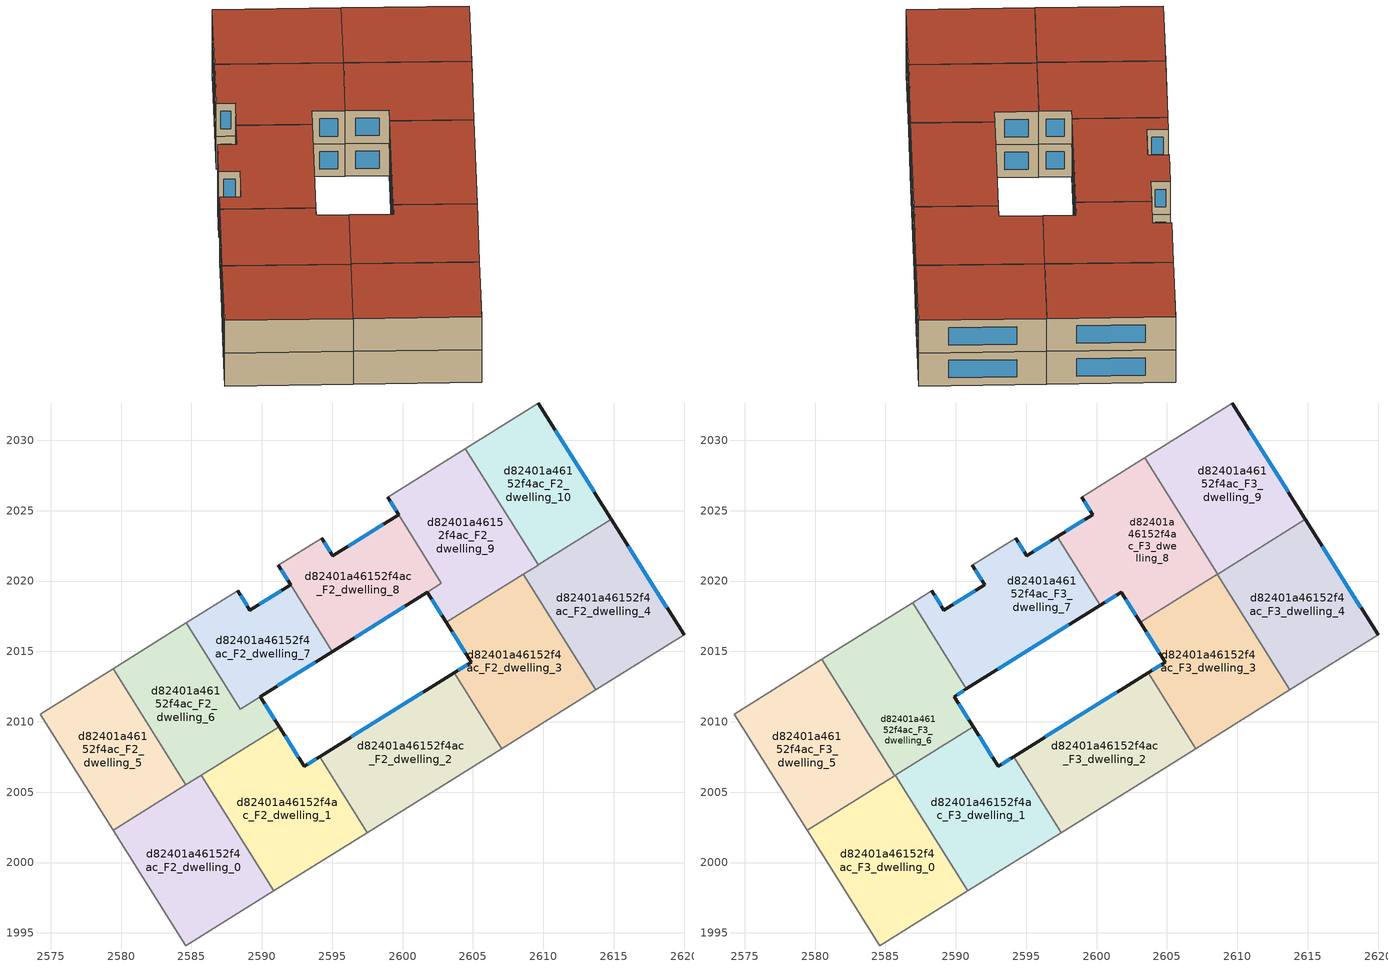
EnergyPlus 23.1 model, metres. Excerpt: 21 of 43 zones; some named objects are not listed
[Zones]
d82401a46152f4ac_F2_dwelling_0
 floor to d82401a46152f4ac_F1_dwelling_0 (EU_floor_Construction): 2585.71,2006.2 2590.84,1997.98 2584.59,1994.08 2579.43,2002.28 z6
 wall adiabatic (EU_wall_Construction): 2579.43,2002.28 2584.59,1994.08 2590.84,1997.98 z6:9
 wall to d82401a46152f4ac_F2_dwelling_1 (EU_wall_Construction): 2590.84,1997.98 2585.71,2006.2 z6:9
 wall to d82401a46152f4ac_F2_dwelling_5 (EU_wall_Construction): 2584.61,2005.51 2579.43,2002.28 z6:9
 wall to d82401a46152f4ac_F2_dwelling_6 (EU_wall_Construction): 2585.71,2006.2 2584.61,2005.51 z6:9
d82401a46152f4ac_F2_dwelling_1
 floor to d82401a46152f4ac_F1_dwelling_1 (EU_floor_Construction): 2594.13,2007.52 2597.49,2002.13 2590.84,1997.98 2585.71,2006.2 2591.24,2009.65 2593.02,2006.83 z6
 wall outside (EU_wall_Construction): 2594.13,2007.52 2593.02,2006.83 2591.24,2009.65 z6:9
 wall to d82401a46152f4ac_F2_dwelling_2 (EU_wall_Construction): 2597.49,2002.13 2594.13,2007.52 z6:9
 wall adiabatic (EU_wall_Construction): 2590.84,1997.98 2597.49,2002.13 z6:9
 wall to d82401a46152f4ac_F2_dwelling_6 (EU_wall_Construction): 2591.24,2009.65 2585.71,2006.2 z6:9
 window (EU_Window_Construction): 2592.6,2007.5 2591.66,2008.99 / 2593.87,2007.36 2593.28,2007 z6.7:8.3
d82401a46152f4ac_F2_dwelling_10
 floor to d82401a46152f4ac_F1_dwelling_10 (EU_floor_Construction): 2609.65,2032.64 2614.84,2024.39 2609.64,2021.14 2604.47,2029.41 z6
 wall outside (EU_wall_Construction): 2614.84,2024.39 2609.65,2032.64 z6:9
 wall to d82401a46152f4ac_F2_dwelling_9 (EU_wall_Construction): 2604.47,2029.41 2609.64,2021.14 z6:9
 wall adiabatic (EU_wall_Construction): 2609.65,2032.64 2604.47,2029.41 z6:9
 wall to d82401a46152f4ac_F2_dwelling_4 (EU_wall_Construction): 2609.64,2021.14 2614.84,2024.39 z6:9
 window (EU_Window_Construction): 2613.62,2026.33 2610.87,2030.71 z6.7:8.3
d82401a46152f4ac_F2_dwelling_2
 floor to d82401a46152f4ac_F1_dwelling_2 (EU_floor_Construction): 2603.68,2013.49 2607.04,2008.1 2597.49,2002.13 2594.13,2007.52 z6
 wall outside (EU_wall_Construction): 2603.68,2013.49 2594.13,2007.52 z6:9
 wall to d82401a46152f4ac_F2_dwelling_3 (EU_wall_Construction): 2607.04,2008.1 2603.68,2013.49 z6:9
 wall adiabatic (EU_wall_Construction): 2597.49,2002.13 2607.04,2008.1 z6:9
 window (EU_Window_Construction): 2601.43,2012.09 2596.37,2008.92 z6.7:8.3
d82401a46152f4ac_F2_dwelling_3
 floor to d82401a46152f4ac_F1_dwelling_3 (EU_floor_Construction): 2608.59,2020.48 2613.72,2012.26 2607.04,2008.1 2603.68,2013.49 2604.87,2014.24 2603.1,2017.06 z6
 wall outside (EU_wall_Construction): 2603.1,2017.06 2604.87,2014.24 2603.68,2013.49 z6:9
 wall to d82401a46152f4ac_F2_dwelling_4 (EU_wall_Construction): 2613.72,2012.26 2608.59,2020.48 z6:9
 wall adiabatic (EU_wall_Construction): 2607.04,2008.1 2613.72,2012.26 z6:9
 wall to d82401a46152f4ac_F2_dwelling_9 (EU_wall_Construction): 2608.59,2020.48 2603.1,2017.06 z6:9
 window (EU_Window_Construction): 2604.59,2014.06 2603.96,2013.66 / 2603.52,2016.39 2604.46,2014.9 z6.7:8.3
d82401a46152f4ac_F2_dwelling_4
 floor to d82401a46152f4ac_F1_dwelling_4 (EU_floor_Construction): 2614.84,2024.39 2620,2016.19 2613.72,2012.26 2608.59,2020.48 z6
 wall outside (EU_wall_Construction): 2620,2016.19 2614.84,2024.39 z6:9
 wall adiabatic (EU_wall_Construction): 2613.72,2012.26 2620,2016.19 z6:9
 wall to d82401a46152f4ac_F2_dwelling_9 (EU_wall_Construction): 2609.64,2021.14 2608.59,2020.48 z6:9
 window (EU_Window_Construction): 2618.79,2018.11 2616.05,2022.46 z6.7:8.3
d82401a46152f4ac_F2_dwelling_5
 floor to d82401a46152f4ac_F1_dwelling_5 (EU_floor_Construction): 2579.45,2013.78 2584.61,2005.51 2579.43,2002.28 2574.24,2010.53 z6
 wall adiabatic (EU_wall_Construction): 2579.45,2013.78 2574.24,2010.53 2579.43,2002.28 z6:9
 wall to d82401a46152f4ac_F2_dwelling_6 (EU_wall_Construction): 2584.61,2005.51 2579.45,2013.78 z6:9
d82401a46152f4ac_F2_dwelling_6
 floor to d82401a46152f4ac_F1_dwelling_6 (EU_floor_Construction): 2589.9,2011.79 2591.24,2009.65 2584.61,2005.51 2579.45,2013.78 2584.64,2017.02 2588.46,2010.9 z6
 wall outside (EU_wall_Construction): 2591.24,2009.65 2589.9,2011.79 z6:9
 wall adiabatic (EU_wall_Construction): 2584.64,2017.02 2579.45,2013.78 z6:9
 wall to d82401a46152f4ac_F2_dwelling_7 (EU_wall_Construction): 2589.9,2011.79 2588.46,2010.9 2584.64,2017.02 z6:9
 window (EU_Window_Construction): 2590.93,2010.16 2590.21,2011.29 z6.7:8.3
d82401a46152f4ac_F2_dwelling_7
 floor to d82401a46152f4ac_F1_dwelling_7 (EU_floor_Construction): 2592.06,2019.72 2595.01,2014.99 2588.46,2010.9 2584.64,2017.02 2588.29,2019.3 2589.16,2017.92 z6
 wall outside (EU_wall_Construction): 2592.06,2019.72 2589.16,2017.92 2588.29,2019.3 / 2589.89,2011.79 2595.01,2014.99 z6:9
 wall adiabatic (EU_wall_Construction): 2588.29,2019.3 2584.64,2017.02 z6:9
 wall to d82401a46152f4ac_F2_dwelling_8 (EU_wall_Construction): 2595.01,2014.99 2592.06,2019.72 z6:9
 window (EU_Window_Construction): 2588.95,2018.24 2588.49,2018.98 / 2591.38,2019.3 2589.84,2018.34 / 2591.1,2012.54 2593.81,2014.24 z6.7:8.3
 ceiling adiabatic (EU_roof_Construction): 2590.76,2012.34 2586.93,2018.46 2584.64,2017.02 2588.46,2010.9 z9
d82401a46152f4ac_F2_dwelling_8
 floor to d82401a46152f4ac_F1_dwelling_8 (EU_floor_Construction): 2599.72,2024.72 2602.77,2019.84 2595.01,2014.99 2592.06,2019.72 2591.18,2021.11 2594.26,2023.04 2595.04,2021.78 z6
 wall outside (EU_wall_Construction): 2595.01,2014.99 2601.74,2019.2 / 2591.18,2021.11 2592.06,2019.72 / 2599.72,2024.72 2595.04,2021.78 2594.26,2023.04 z6:9
 wall adiabatic (EU_wall_Construction): 2594.26,2023.04 2591.19,2021.12 z6:9
 wall to d82401a46152f4ac_F2_dwelling_9 (EU_wall_Construction): 2601.75,2019.21 2602.77,2019.84 2599.72,2024.72 z6:9
 window (EU_Window_Construction): 2596.59,2015.98 2600.16,2018.21 / 2591.39,2020.79 2591.85,2020.05 / 2594.86,2022.08 2594.44,2022.74 / 2598.62,2024.03 2596.14,2022.47 z6.7:8.3
d82401a46152f4ac_F2_dwelling_9
 floor to d82401a46152f4ac_F1_dwelling_9 (EU_floor_Construction): 2604.47,2029.41 2609.64,2021.14 2603.1,2017.06 2601.75,2019.21 2602.77,2019.84 2599.72,2024.72 2598.94,2025.96 z6
 wall outside (EU_wall_Construction): 2598.94,2025.96 2599.72,2024.72 / 2601.75,2019.21 2603.1,2017.06 z6:9
 wall adiabatic (EU_wall_Construction): 2604.47,2029.41 2598.95,2025.96 z6:9
 window (EU_Window_Construction): 2599.12,2025.67 2599.54,2025.01 / 2602.07,2018.7 2602.78,2017.56 z6.7:8.3
d82401a46152f4ac_F3_dwelling_0
 floor to d82401a46152f4ac_F2_dwelling_0 (EU_floor_Construction): 2585.71,2006.2 2590.84,1997.98 2584.59,1994.08 2579.43,2002.28 z9
 wall adiabatic (EU_wall_Construction): 2579.43,2002.28 2584.59,1994.08 2590.84,1997.98 z9:12
 wall to d82401a46152f4ac_F3_dwelling_1 (EU_wall_Construction): 2590.84,1997.98 2585.71,2006.2 z9:12
 wall to d82401a46152f4ac_F3_dwelling_5 (EU_wall_Construction): 2585.65,2006.16 2579.43,2002.28 z9:12
 wall to d82401a46152f4ac_F3_dwelling_6 (EU_wall_Construction): 2585.71,2006.2 2585.65,2006.16 z9:12
 roof outside (EU_roof_Construction): 2590.84,1997.98 2585.71,2006.2 2579.43,2002.28 2584.59,1994.08 z12
d82401a46152f4ac_F3_dwelling_1
 floor to d82401a46152f4ac_F2_dwelling_1 (EU_floor_Construction): 2594.13,2007.52 2597.49,2002.13 2590.84,1997.98 2585.71,2006.2 2591.24,2009.65 2593.02,2006.83 z9
 wall outside (EU_wall_Construction): 2594.13,2007.52 2593.02,2006.83 2591.24,2009.65 z9:12
 wall to d82401a46152f4ac_F3_dwelling_2 (EU_wall_Construction): 2597.49,2002.13 2594.13,2007.52 z9:12
 wall adiabatic (EU_wall_Construction): 2590.84,1997.98 2597.49,2002.13 z9:12
 wall to d82401a46152f4ac_F3_dwelling_6 (EU_wall_Construction): 2591.24,2009.65 2585.71,2006.2 z9:12
 window (EU_Window_Construction): 2592.6,2007.5 2591.66,2008.99 / 2593.87,2007.36 2593.28,2007 z9.7:11.3
 roof outside (EU_roof_Construction): 2597.49,2002.13 2594.13,2007.52 2593.02,2006.83 2591.24,2009.65 2585.71,2006.2 2590.84,1997.98 z12
d82401a46152f4ac_F3_dwelling_2
 floor to d82401a46152f4ac_F2_dwelling_2 (EU_floor_Construction): 2603.68,2013.49 2607.04,2008.1 2597.49,2002.13 2594.13,2007.52 z9
 wall outside (EU_wall_Construction): 2603.68,2013.49 2594.13,2007.52 z9:12
 wall to d82401a46152f4ac_F3_dwelling_3 (EU_wall_Construction): 2607.04,2008.1 2603.68,2013.49 z9:12
 wall adiabatic (EU_wall_Construction): 2597.49,2002.13 2607.04,2008.1 z9:12
 window (EU_Window_Construction): 2601.43,2012.09 2596.37,2008.92 z9.7:11.3
 roof outside (EU_roof_Construction): 2607.04,2008.1 2603.68,2013.49 2594.13,2007.52 2597.49,2002.13 z12
d82401a46152f4ac_F3_dwelling_3
 floor to d82401a46152f4ac_F2_dwelling_3 (EU_floor_Construction): 2608.59,2020.48 2613.72,2012.26 2607.04,2008.1 2603.68,2013.49 2604.87,2014.24 2603.1,2017.06 z9
 wall outside (EU_wall_Construction): 2603.1,2017.06 2604.87,2014.24 2603.68,2013.49 z9:12
 wall to d82401a46152f4ac_F3_dwelling_4 (EU_wall_Construction): 2613.72,2012.26 2608.59,2020.48 z9:12
 wall adiabatic (EU_wall_Construction): 2607.04,2008.1 2613.72,2012.26 z9:12
 wall to d82401a46152f4ac_F3_dwelling_8 (EU_wall_Construction): 2608.59,2020.48 2603.1,2017.06 z9:12
 window (EU_Window_Construction): 2604.59,2014.06 2603.96,2013.66 / 2603.52,2016.39 2604.46,2014.9 z9.7:11.3
 roof outside (EU_roof_Construction): 2613.72,2012.26 2608.59,2020.48 2603.1,2017.06 2604.87,2014.24 2603.68,2013.49 2607.04,2008.1 z12
d82401a46152f4ac_F3_dwelling_4
 floor to d82401a46152f4ac_F2_dwelling_4 (EU_floor_Construction): 2614.84,2024.39 2620,2016.19 2613.72,2012.26 2608.59,2020.48 z9
 wall outside (EU_wall_Construction): 2620,2016.19 2614.84,2024.39 z9:12
 wall adiabatic (EU_wall_Construction): 2613.72,2012.26 2620,2016.19 z9:12
 wall to d82401a46152f4ac_F3_dwelling_9 (EU_wall_Construction): 2614.84,2024.39 2608.6,2020.49 z9:12
 wall to d82401a46152f4ac_F3_dwelling_8 (EU_wall_Construction): 2608.6,2020.49 2608.59,2020.48 z9:12
 window (EU_Window_Construction): 2618.79,2018.11 2616.05,2022.46 z9.7:11.3
 roof outside (EU_roof_Construction): 2620,2016.19 2614.84,2024.39 2608.59,2020.48 2613.72,2012.26 z12
d82401a46152f4ac_F3_dwelling_5
 floor to d82401a46152f4ac_F2_dwelling_5 (EU_floor_Construction): 2579.45,2013.78 2584.61,2005.51 2579.43,2002.28 2574.24,2010.53 z9
 floor to d82401a46152f4ac_F2_dwelling_6 (EU_floor_Construction): 2580.48,2014.43 2585.65,2006.16 2584.61,2005.51 2579.45,2013.78 z9
 wall adiabatic (EU_wall_Construction): 2580.48,2014.43 2574.24,2010.53 2579.43,2002.28 z9:12
 wall to d82401a46152f4ac_F3_dwelling_6 (EU_wall_Construction): 2585.65,2006.16 2580.48,2014.43 z9:12
 roof outside (EU_roof_Construction): 2585.65,2006.16 2580.48,2014.43 2574.24,2010.53 2579.43,2002.28 z12
d82401a46152f4ac_F3_dwelling_6
 floor to d82401a46152f4ac_F2_dwelling_6 (EU_floor_Construction): 2589.9,2011.79 2591.24,2009.65 2585.65,2006.16 2580.48,2014.43 2584.64,2017.02 2588.46,2010.9 z9
 floor adiabatic (EU_floor_Construction): 2586.93,2018.46 2590.76,2012.33 2588.46,2010.9 2584.64,2017.02 z9
 wall outside (EU_wall_Construction): 2591.24,2009.65 2589.9,2011.79 2590.76,2012.33 z9:12
 wall adiabatic (EU_wall_Construction): 2586.93,2018.46 2580.48,2014.43 z9:12
 wall to d82401a46152f4ac_F3_dwelling_7 (EU_wall_Construction): 2590.76,2012.33 2586.93,2018.46 z9:12
 window (EU_Window_Construction): 2590.93,2010.16 2590.21,2011.29 / 2590.1,2011.92 2590.56,2012.21 z9.7:11.3
 roof outside (EU_roof_Construction): 2591.24,2009.65 2589.9,2011.79 2590.76,2012.33 2586.93,2018.46 2580.48,2014.43 2585.65,2006.16 z12
d82401a46152f4ac_F3_dwelling_7
 floor to d82401a46152f4ac_F2_dwelling_7 (EU_floor_Construction): 2592.06,2019.72 2595.01,2014.99 2590.76,2012.34 2586.93,2018.46 2588.29,2019.3 2589.16,2017.92 z9
 floor to d82401a46152f4ac_F2_dwelling_8 (EU_floor_Construction): 2597.23,2023.15 2600.27,2018.28 2595.01,2014.99 2592.06,2019.72 2592.04,2019.75 2591.19,2021.12 2594.26,2023.04 2595.04,2021.78 z9
 wall outside (EU_wall_Construction): 2591.18,2021.11 2592.06,2019.72 2589.16,2017.92 2588.29,2019.3 / 2597.23,2023.15 2595.04,2021.78 2594.26,2023.04 / 2590.76,2012.33 2600.27,2018.28 z9:12
 wall adiabatic (EU_wall_Construction): 2594.26,2023.04 2591.18,2021.11 / 2588.29,2019.3 2586.93,2018.46 z9:12
 wall to d82401a46152f4ac_F3_dwelling_8 (EU_wall_Construction): 2600.27,2018.28 2597.23,2023.15 z9:12
 window (EU_Window_Construction): 2591.39,2020.79 2591.85,2020.05 / 2594.86,2022.08 2594.44,2022.74 / 2596.71,2022.83 2595.55,2022.11 / 2592.99,2013.73 2598.04,2016.88 / 2588.95,2018.24 2588.49,2018.98 / 2591.38,2019.3 2589.84,2018.34 z9.7:11.3
 roof outside (EU_roof_Construction): 2600.27,2018.28 2597.23,2023.15 2595.04,2021.78 2594.26,2023.04 2591.18,2021.11 2592.06,2019.72 2589.16,2017.92 2588.29,2019.3 2586.93,2018.46 2590.76,2012.33 z12
d82401a46152f4ac_F3_dwelling_8
 floor to d82401a46152f4ac_F2_dwelling_8 (EU_floor_Construction): 2599.72,2024.72 2602.77,2019.84 2600.27,2018.28 2597.23,2023.15 z9
 floor to d82401a46152f4ac_F2_dwelling_9 (EU_floor_Construction): 2603.43,2028.76 2608.6,2020.49 2603.1,2017.06 2601.75,2019.21 2602.77,2019.84 2599.72,2024.72 2599.68,2024.78 2598.95,2025.96 z9
 wall outside (EU_wall_Construction): 2600.27,2018.28 2601.75,2019.21 2603.1,2017.06 / 2598.94,2025.96 2599.72,2024.72 2597.23,2023.15 z9:12
 wall to d82401a46152f4ac_F3_dwelling_9 (EU_wall_Construction): 2608.6,2020.49 2603.43,2028.76 z9:12
 wall adiabatic (EU_wall_Construction): 2603.43,2028.76 2598.94,2025.96 z9:12
 window (EU_Window_Construction): 2602.07,2018.7 2602.78,2017.56 / 2600.62,2018.5 2601.4,2018.99 / 2599.14,2024.35 2597.81,2023.52 / 2599.12,2025.67 2599.54,2025.01 z9.7:11.3
 roof outside (EU_roof_Construction): 2608.6,2020.49 2603.43,2028.76 2598.94,2025.96 2599.72,2024.72 2597.23,2023.15 2600.27,2018.28 2601.75,2019.21 2603.1,2017.06 z12
d82401a46152f4ac_F3_dwelling_9
 floor to d82401a46152f4ac_F2_dwelling_10 (EU_floor_Construction): 2609.65,2032.64 2614.84,2024.39 2609.64,2021.14 2604.47,2029.41 z9
 floor to d82401a46152f4ac_F2_dwelling_9 (EU_floor_Construction): 2604.47,2029.41 2609.64,2021.14 2608.6,2020.49 2603.43,2028.76 z9
 wall outside (EU_wall_Construction): 2614.84,2024.39 2609.65,2032.64 z9:12
 wall adiabatic (EU_wall_Construction): 2609.65,2032.64 2603.43,2028.76 z9:12
 window (EU_Window_Construction): 2613.62,2026.33 2610.87,2030.71 z9.7:11.3
 roof outside (EU_roof_Construction): 2614.84,2024.39 2609.65,2032.64 2603.43,2028.76 2608.6,2020.49 z12
[Building]
EU S2 Campaign: North Axis=0; Terrain=City; Solar Distribution=FullExterior
[Site:Location]
Budapest.Ferenc.Liszt.Intl.AP: Latitude=47.437; Longitude=19.256; Time Zone=1; Elevation=185
[SizingPeriod:WeatherFileDays]
AnnualSizingPeriod: Begin Month=1; Begin Day of Month=1; End Month=12; End Day of Month=31; Day of Week for Start Day=Monday; Use Weather File Daylight Saving Period=No; Use Weather File Rain and Snow Indicators=No
[MATERIAL]
EU_InternalMass_Material: Roughness=MediumRough; Thickness=0.1; Conductivity=1; Density=1800; Specific Heat=900; Thermal Absorptance=0.9; Solar Absorptance=0.7; Visible Absorptance=0.7
[MATERIAL:NOMASS] Roughness=MediumRough; Thermal Absorptance=0.9; Solar Absorptance=0.7; Visible Absorptance=0.7
Name | Thermal Resistance
EU_wall_NoMass | 0.832559
EU_roof_NoMass | 1.39638
EU_floor_NoMass | 0.872794
[WINDOWMATERIAL:SIMPLEGLAZINGSYSTEM]
EU_Window_SimpleGlazing: UFactor=2.79869; Solar Heat Gain Coefficient=0.75; Visible Transmittance=0.75
[CONSTRUCTION]
EU_wall_Construction: EU_wall_NoMass
EU_roof_Construction: EU_roof_NoMass
EU_floor_Construction: EU_floor_NoMass
EU_Window_Construction: EU_Window_SimpleGlazing
EU_InternalMass_Construction: EU_InternalMass_Material
[ZONE] Type=1; Multiplier=1; Ceiling Height=autocalculate; Floor Area=autocalculate; Part of Total Floor Area=Yes
Name | Volume
d82401a46152f4ac_F2_dwelling_0; d82401a46152f4ac_F3_dwelling_0 | 214.756
d82401a46152f4ac_F2_dwelling_1; d82401a46152f4ac_F3_dwelling_1 | 214.738
d82401a46152f4ac_F2_dwelling_10 | 178.971
d82401a46152f4ac_F2_dwelling_2; d82401a46152f4ac_F3_dwelling_2 | 214.739
d82401a46152f4ac_F2_dwelling_3; d82401a46152f4ac_F3_dwelling_3; d82401a46152f4ac_F2_dwelling_4; d82401a46152f4ac_F3_dwelling_4 | 214.742
d82401a46152f4ac_F2_dwelling_5 | 178.95
d82401a46152f4ac_F3_dwelling_5 | 214.732
d82401a46152f4ac_F2_dwelling_6 | 191.809
d82401a46152f4ac_F3_dwelling_6 | 214.759
d82401a46152f4ac_F2_dwelling_7 | 150.485
d82401a46152f4ac_F3_dwelling_7 | 214.762
d82401a46152f4ac_F2_dwelling_8 | 173.713
d82401a46152f4ac_F3_dwelling_8 | 214.753
d82401a46152f4ac_F2_dwelling_9 | 199.776
d82401a46152f4ac_F3_dwelling_9 | 214.751
[INTERNALMASS] Construction=EU_InternalMass_Construction
Name | Zone or ZoneList | Surface Area
d82401a46152f4ac_F2_dwelling_0_EU_InternalMass | d82401a46152f4ac_F2_dwelling_0 | 71.5852
d82401a46152f4ac_F2_dwelling_1_EU_InternalMass | d82401a46152f4ac_F2_dwelling_1 | 71.5793
d82401a46152f4ac_F2_dwelling_2_EU_InternalMass | d82401a46152f4ac_F2_dwelling_2 | 71.5795
d82401a46152f4ac_F2_dwelling_3_EU_InternalMass | d82401a46152f4ac_F2_dwelling_3 | 71.5807
d82401a46152f4ac_F2_dwelling_4_EU_InternalMass | d82401a46152f4ac_F2_dwelling_4 | 71.5807
d82401a46152f4ac_F2_dwelling_5_EU_InternalMass | d82401a46152f4ac_F2_dwelling_5 | 59.65
d82401a46152f4ac_F2_dwelling_6_EU_InternalMass | d82401a46152f4ac_F2_dwelling_6 | 63.9359
d82401a46152f4ac_F2_dwelling_7_EU_InternalMass | d82401a46152f4ac_F2_dwelling_7 | 50.1804
d82401a46152f4ac_F2_dwelling_8_EU_InternalMass | d82401a46152f4ac_F2_dwelling_8 | 57.8999
d82401a46152f4ac_F2_dwelling_9_EU_InternalMass | d82401a46152f4ac_F2_dwelling_9 | 66.5905
d82401a46152f4ac_F2_dwelling_10_EU_InternalMass | d82401a46152f4ac_F2_dwelling_10 | 59.6568
d82401a46152f4ac_F3_dwelling_0_EU_InternalMass | d82401a46152f4ac_F3_dwelling_0 | 71.5852
d82401a46152f4ac_F3_dwelling_1_EU_InternalMass | d82401a46152f4ac_F3_dwelling_1 | 71.5793
d82401a46152f4ac_F3_dwelling_2_EU_InternalMass | d82401a46152f4ac_F3_dwelling_2 | 71.5795
d82401a46152f4ac_F3_dwelling_3_EU_InternalMass | d82401a46152f4ac_F3_dwelling_3 | 71.5807
d82401a46152f4ac_F3_dwelling_4_EU_InternalMass | d82401a46152f4ac_F3_dwelling_4 | 71.5807
d82401a46152f4ac_F3_dwelling_5_EU_InternalMass | d82401a46152f4ac_F3_dwelling_5 | 71.5773
d82401a46152f4ac_F3_dwelling_6_EU_InternalMass | d82401a46152f4ac_F3_dwelling_6 | 71.5863
d82401a46152f4ac_F3_dwelling_7_EU_InternalMass | d82401a46152f4ac_F3_dwelling_7 | 71.5873
d82401a46152f4ac_F3_dwelling_8_EU_InternalMass | d82401a46152f4ac_F3_dwelling_8 | 71.5845
d82401a46152f4ac_F3_dwelling_9_EU_InternalMass | d82401a46152f4ac_F3_dwelling_9 | 71.5838
[OTHEREQUIPMENT] Fuel Type=Electricity; Design Level Calculation Method=Watts/Area; Power per Zone Floor Area=1; Fraction Latent=0; Fraction Radiant=0; Fraction Lost=0; Carbon Dioxide Generation Rate=0; EndUse Subcategory=EU_Step8_InternalGains
Name | Zone or ZoneList or Space or SpaceList | Schedule
EU_Step8_InternalGain_d82401a46152f4ac_F2_dwelling_0_f000 | d82401a46152f4ac_F2_dwelling_0 | EU_Step8_GainSchedule_d82401a46152f4ac_F2_dwelling_0_f000
EU_Step8_InternalGain_d82401a46152f4ac_F2_dwelling_1_f000 | d82401a46152f4ac_F2_dwelling_1 | EU_Step8_GainSchedule_d82401a46152f4ac_F2_dwelling_1_f000
EU_Step8_InternalGain_d82401a46152f4ac_F2_dwelling_2_f000 | d82401a46152f4ac_F2_dwelling_2 | EU_Step8_GainSchedule_d82401a46152f4ac_F2_dwelling_2_f000
EU_Step8_InternalGain_d82401a46152f4ac_F2_dwelling_3_f000 | d82401a46152f4ac_F2_dwelling_3 | EU_Step8_GainSchedule_d82401a46152f4ac_F2_dwelling_3_f000
EU_Step8_InternalGain_d82401a46152f4ac_F2_dwelling_4_f000 | d82401a46152f4ac_F2_dwelling_4 | EU_Step8_GainSchedule_d82401a46152f4ac_F2_dwelling_4_f000
EU_Step8_InternalGain_d82401a46152f4ac_F2_dwelling_5_f000 | d82401a46152f4ac_F2_dwelling_5 | EU_Step8_GainSchedule_d82401a46152f4ac_F2_dwelling_5_f000
EU_Step8_InternalGain_d82401a46152f4ac_F2_dwelling_6_f000 | d82401a46152f4ac_F2_dwelling_6 | EU_Step8_GainSchedule_d82401a46152f4ac_F2_dwelling_6_f000
EU_Step8_InternalGain_d82401a46152f4ac_F2_dwelling_7_f000 | d82401a46152f4ac_F2_dwelling_7 | EU_Step8_GainSchedule_d82401a46152f4ac_F2_dwelling_7_f000
EU_Step8_InternalGain_d82401a46152f4ac_F2_dwelling_8_f000 | d82401a46152f4ac_F2_dwelling_8 | EU_Step8_GainSchedule_d82401a46152f4ac_F2_dwelling_8_f000
EU_Step8_InternalGain_d82401a46152f4ac_F2_dwelling_9_f000 | d82401a46152f4ac_F2_dwelling_9 | EU_Step8_GainSchedule_d82401a46152f4ac_F2_dwelling_9_f000
EU_Step8_InternalGain_d82401a46152f4ac_F2_dwelling_10_f000 | d82401a46152f4ac_F2_dwelling_10 | EU_Step8_GainSchedule_d82401a46152f4ac_F2_dwelling_10_f000
EU_Step8_InternalGain_d82401a46152f4ac_F3_dwelling_0_f000 | d82401a46152f4ac_F3_dwelling_0 | EU_Step8_GainSchedule_d82401a46152f4ac_F3_dwelling_0_f000
EU_Step8_InternalGain_d82401a46152f4ac_F3_dwelling_1_f000 | d82401a46152f4ac_F3_dwelling_1 | EU_Step8_GainSchedule_d82401a46152f4ac_F3_dwelling_1_f000
EU_Step8_InternalGain_d82401a46152f4ac_F3_dwelling_2_f000 | d82401a46152f4ac_F3_dwelling_2 | EU_Step8_GainSchedule_d82401a46152f4ac_F3_dwelling_2_f000
EU_Step8_InternalGain_d82401a46152f4ac_F3_dwelling_3_f000 | d82401a46152f4ac_F3_dwelling_3 | EU_Step8_GainSchedule_d82401a46152f4ac_F3_dwelling_3_f000
EU_Step8_InternalGain_d82401a46152f4ac_F3_dwelling_4_f000 | d82401a46152f4ac_F3_dwelling_4 | EU_Step8_GainSchedule_d82401a46152f4ac_F3_dwelling_4_f000
EU_Step8_InternalGain_d82401a46152f4ac_F3_dwelling_5_f000 | d82401a46152f4ac_F3_dwelling_5 | EU_Step8_GainSchedule_d82401a46152f4ac_F3_dwelling_5_f000
EU_Step8_InternalGain_d82401a46152f4ac_F3_dwelling_6_f000 | d82401a46152f4ac_F3_dwelling_6 | EU_Step8_GainSchedule_d82401a46152f4ac_F3_dwelling_6_f000
EU_Step8_InternalGain_d82401a46152f4ac_F3_dwelling_7_f000 | d82401a46152f4ac_F3_dwelling_7 | EU_Step8_GainSchedule_d82401a46152f4ac_F3_dwelling_7_f000
EU_Step8_InternalGain_d82401a46152f4ac_F3_dwelling_8_f000 | d82401a46152f4ac_F3_dwelling_8 | EU_Step8_GainSchedule_d82401a46152f4ac_F3_dwelling_8_f000
EU_Step8_InternalGain_d82401a46152f4ac_F3_dwelling_9_f000 | d82401a46152f4ac_F3_dwelling_9 | EU_Step8_GainSchedule_d82401a46152f4ac_F3_dwelling_9_f000
[ZONEVENTILATION:DESIGNFLOWRATE] Schedule=EU_AlwaysOn; Design Flow Rate Calculation Method=AirChanges/Hour; Air Changes per Hour=0.475469; Ventilation Type=Natural; Fan Pressure Rise=0; Fan Total Efficiency=1; Constant Term Coefficient=1; Temperature Term Coefficient=0; Velocity Term Coefficient=0; Velocity Squared Term Coefficient=0; Minimum Indoor Temperature=-100; Maximum Indoor Temperature=100; Delta Temperature=-100; Minimum Outdoor Temperature=-100; Maximum Outdoor Temperature=100; Maximum Wind Speed=40
Name | Zone or ZoneList or Space or SpaceList
EU_ConstantAir_d82401a46152f4ac_F2_dwelling_0 | d82401a46152f4ac_F2_dwelling_0
EU_ConstantAir_d82401a46152f4ac_F2_dwelling_1 | d82401a46152f4ac_F2_dwelling_1
EU_ConstantAir_d82401a46152f4ac_F2_dwelling_2 | d82401a46152f4ac_F2_dwelling_2
EU_ConstantAir_d82401a46152f4ac_F2_dwelling_3 | d82401a46152f4ac_F2_dwelling_3
EU_ConstantAir_d82401a46152f4ac_F2_dwelling_4 | d82401a46152f4ac_F2_dwelling_4
EU_ConstantAir_d82401a46152f4ac_F2_dwelling_5 | d82401a46152f4ac_F2_dwelling_5
EU_ConstantAir_d82401a46152f4ac_F2_dwelling_6 | d82401a46152f4ac_F2_dwelling_6
EU_ConstantAir_d82401a46152f4ac_F2_dwelling_7 | d82401a46152f4ac_F2_dwelling_7
EU_ConstantAir_d82401a46152f4ac_F2_dwelling_8 | d82401a46152f4ac_F2_dwelling_8
EU_ConstantAir_d82401a46152f4ac_F2_dwelling_9 | d82401a46152f4ac_F2_dwelling_9
EU_ConstantAir_d82401a46152f4ac_F2_dwelling_10 | d82401a46152f4ac_F2_dwelling_10
EU_ConstantAir_d82401a46152f4ac_F3_dwelling_0 | d82401a46152f4ac_F3_dwelling_0
EU_ConstantAir_d82401a46152f4ac_F3_dwelling_1 | d82401a46152f4ac_F3_dwelling_1
EU_ConstantAir_d82401a46152f4ac_F3_dwelling_2 | d82401a46152f4ac_F3_dwelling_2
EU_ConstantAir_d82401a46152f4ac_F3_dwelling_3 | d82401a46152f4ac_F3_dwelling_3
EU_ConstantAir_d82401a46152f4ac_F3_dwelling_4 | d82401a46152f4ac_F3_dwelling_4
EU_ConstantAir_d82401a46152f4ac_F3_dwelling_5 | d82401a46152f4ac_F3_dwelling_5
EU_ConstantAir_d82401a46152f4ac_F3_dwelling_6 | d82401a46152f4ac_F3_dwelling_6
EU_ConstantAir_d82401a46152f4ac_F3_dwelling_7 | d82401a46152f4ac_F3_dwelling_7
EU_ConstantAir_d82401a46152f4ac_F3_dwelling_8 | d82401a46152f4ac_F3_dwelling_8
EU_ConstantAir_d82401a46152f4ac_F3_dwelling_9 | d82401a46152f4ac_F3_dwelling_9
[HVACTEMPLATE:ZONE:IDEALLOADSAIRSYSTEM] System Availability Schedule=EU_AlwaysOn; Maximum Heating Supply Air Temperature=50; Minimum Cooling Supply Air Temperature=13; Maximum Heating Supply Air Humidity Ratio=0.0156; Minimum Cooling Supply Air Humidity Ratio=0.0077; Heating Limit=NoLimit; Cooling Limit=NoLimit; Heating Availability Schedule=EU_AlwaysOn; Cooling Availability Schedule=EU_CoolingOff; Dehumidification Control Type=ConstantSensibleHeatRatio; Cooling Sensible Heat Ratio=0.7; Dehumidification Setpoint=60; Humidification Control Type=None; Humidification Setpoint=30; Outdoor Air Method=None; Outdoor Air Flow Rate per Person=0.00944; Outdoor Air Flow Rate per Zone Floor Area=0; Outdoor Air Flow Rate per Zone=0; Demand Controlled Ventilation Type=None; Outdoor Air Economizer Type=NoEconomizer; Heat Recovery Type=None; Sensible Heat Recovery Effectiveness=0.7; Latent Heat Recovery Effectiveness=0.65
Name | Template Thermostat
d82401a46152f4ac_F2_dwelling_0 | EU_HeatOnly_d82401a46152f4ac_F2_dwelling_0
d82401a46152f4ac_F2_dwelling_1 | EU_HeatOnly_d82401a46152f4ac_F2_dwelling_1
d82401a46152f4ac_F2_dwelling_2 | EU_HeatOnly_d82401a46152f4ac_F2_dwelling_2
d82401a46152f4ac_F2_dwelling_3 | EU_HeatOnly_d82401a46152f4ac_F2_dwelling_3
d82401a46152f4ac_F2_dwelling_4 | EU_HeatOnly_d82401a46152f4ac_F2_dwelling_4
d82401a46152f4ac_F2_dwelling_5 | EU_HeatOnly_d82401a46152f4ac_F2_dwelling_5
d82401a46152f4ac_F2_dwelling_6 | EU_HeatOnly_d82401a46152f4ac_F2_dwelling_6
d82401a46152f4ac_F2_dwelling_7 | EU_HeatOnly_d82401a46152f4ac_F2_dwelling_7
d82401a46152f4ac_F2_dwelling_8 | EU_HeatOnly_d82401a46152f4ac_F2_dwelling_8
d82401a46152f4ac_F2_dwelling_9 | EU_HeatOnly_d82401a46152f4ac_F2_dwelling_9
d82401a46152f4ac_F2_dwelling_10 | EU_HeatOnly_d82401a46152f4ac_F2_dwelling_10
d82401a46152f4ac_F3_dwelling_0 | EU_HeatOnly_d82401a46152f4ac_F3_dwelling_0
d82401a46152f4ac_F3_dwelling_1 | EU_HeatOnly_d82401a46152f4ac_F3_dwelling_1
d82401a46152f4ac_F3_dwelling_2 | EU_HeatOnly_d82401a46152f4ac_F3_dwelling_2
d82401a46152f4ac_F3_dwelling_3 | EU_HeatOnly_d82401a46152f4ac_F3_dwelling_3
d82401a46152f4ac_F3_dwelling_4 | EU_HeatOnly_d82401a46152f4ac_F3_dwelling_4
d82401a46152f4ac_F3_dwelling_5 | EU_HeatOnly_d82401a46152f4ac_F3_dwelling_5
d82401a46152f4ac_F3_dwelling_6 | EU_HeatOnly_d82401a46152f4ac_F3_dwelling_6
d82401a46152f4ac_F3_dwelling_7 | EU_HeatOnly_d82401a46152f4ac_F3_dwelling_7
d82401a46152f4ac_F3_dwelling_8 | EU_HeatOnly_d82401a46152f4ac_F3_dwelling_8
d82401a46152f4ac_F3_dwelling_9 | EU_HeatOnly_d82401a46152f4ac_F3_dwelling_9
[SIZING:ZONE] Zone Cooling Design Supply Air Temperature Input Method=SupplyAirTemperature; Zone Cooling Design Supply Air Temperature=13; Zone Heating Design Supply Air Temperature Input Method=SupplyAirTemperature; Zone Heating Design Supply Air Temperature=50; Zone Cooling Design Supply Air Humidity Ratio=0.008; Zone Heating Design Supply Air Humidity Ratio=0.008; Cooling Design Air Flow Method=DesignDay; Cooling Design Air Flow Rate=0; Cooling Minimum Air Flow per Zone Floor Area=0.000762; Cooling Minimum Air Flow=0; Cooling Minimum Air Flow Fraction=0.2; Heating Design Air Flow Method=DesignDay; Heating Design Air Flow Rate=0; Heating Maximum Air Flow per Zone Floor Area=0.002032; Heating Maximum Air Flow=0.141576; Heating Maximum Air Flow Fraction=0.3; Account for Dedicated Outdoor Air System=No; Dedicated Outdoor Air System Control Strategy=NeutralSupplyAir; Dedicated Outdoor Air Low Setpoint Temperature for Design=autosize; Dedicated Outdoor Air High Setpoint Temperature for Design=autosize; Zone Load Sizing Method=Sensible Load Only No Latent Load; Zone Latent Cooling Design Supply Air Humidity Ratio Input Method=HumidityRatioDifference; Zone Cooling Design Supply Air Humidity Ratio Difference=0.005; Zone Latent Heating Design Supply Air Humidity Ratio Input Method=HumidityRatioDifference; Zone Humidification Design Supply Air Humidity Ratio Difference=0.005
d82401a46152f4ac_F2_dwelling_0; d82401a46152f4ac_F2_dwelling_1; d82401a46152f4ac_F2_dwelling_2; d82401a46152f4ac_F2_dwelling_3; d82401a46152f4ac_F2_dwelling_4; d82401a46152f4ac_F2_dwelling_5; d82401a46152f4ac_F2_dwelling_6; d82401a46152f4ac_F2_dwelling_7; d82401a46152f4ac_F2_dwelling_8; d82401a46152f4ac_F2_dwelling_9; d82401a46152f4ac_F2_dwelling_10; d82401a46152f4ac_F3_dwelling_0; d82401a46152f4ac_F3_dwelling_1; d82401a46152f4ac_F3_dwelling_2; d82401a46152f4ac_F3_dwelling_3; d82401a46152f4ac_F3_dwelling_4; d82401a46152f4ac_F3_dwelling_5; d82401a46152f4ac_F3_dwelling_6; d82401a46152f4ac_F3_dwelling_7; d82401a46152f4ac_F3_dwelling_8; d82401a46152f4ac_F3_dwelling_9
[SCHEDULE:CONSTANT]
Name | Hourly Value
EU_AlwaysOn | 1
EU_CoolingOff | 0
[SCHEDULE:FILE] Column Number=1; Rows to Skip at Top=0; Number of Hours of Data=8760; Column Separator=Comma; Interpolate to Timestep=No; Minutes per Item=60; Adjust Schedule for Daylight Savings=Yes
Name | File
EU_Step8_GainSchedule_d82401a46152f4ac_F2_dwelling_0_f000 | ../../schedules/d82401a46152f4ac/d82401a46152f4ac_F2_dwelling_0_f000_gain.csv
EU_Step8_GainSchedule_d82401a46152f4ac_F2_dwelling_1_f000 | ../../schedules/d82401a46152f4ac/d82401a46152f4ac_F2_dwelling_1_f000_gain.csv
EU_Step8_GainSchedule_d82401a46152f4ac_F2_dwelling_2_f000 | ../../schedules/d82401a46152f4ac/d82401a46152f4ac_F2_dwelling_2_f000_gain.csv
EU_Step8_GainSchedule_d82401a46152f4ac_F2_dwelling_3_f000 | ../../schedules/d82401a46152f4ac/d82401a46152f4ac_F2_dwelling_3_f000_gain.csv
EU_Step8_GainSchedule_d82401a46152f4ac_F2_dwelling_4_f000 | ../../schedules/d82401a46152f4ac/d82401a46152f4ac_F2_dwelling_4_f000_gain.csv
EU_Step8_GainSchedule_d82401a46152f4ac_F2_dwelling_5_f000 | ../../schedules/d82401a46152f4ac/d82401a46152f4ac_F2_dwelling_5_f000_gain.csv
EU_Step8_GainSchedule_d82401a46152f4ac_F2_dwelling_6_f000 | ../../schedules/d82401a46152f4ac/d82401a46152f4ac_F2_dwelling_6_f000_gain.csv
EU_Step8_GainSchedule_d82401a46152f4ac_F2_dwelling_7_f000 | ../../schedules/d82401a46152f4ac/d82401a46152f4ac_F2_dwelling_7_f000_gain.csv
EU_Step8_GainSchedule_d82401a46152f4ac_F2_dwelling_8_f000 | ../../schedules/d82401a46152f4ac/d82401a46152f4ac_F2_dwelling_8_f000_gain.csv
EU_Step8_GainSchedule_d82401a46152f4ac_F2_dwelling_9_f000 | ../../schedules/d82401a46152f4ac/d82401a46152f4ac_F2_dwelling_9_f000_gain.csv
EU_Step8_GainSchedule_d82401a46152f4ac_F2_dwelling_10_f000 | ../../schedules/d82401a46152f4ac/d82401a46152f4ac_F2_dwelling_10_f000_gain.csv
EU_Step8_GainSchedule_d82401a46152f4ac_F3_dwelling_0_f000 | ../../schedules/d82401a46152f4ac/d82401a46152f4ac_F3_dwelling_0_f000_gain.csv
EU_Step8_GainSchedule_d82401a46152f4ac_F3_dwelling_1_f000 | ../../schedules/d82401a46152f4ac/d82401a46152f4ac_F3_dwelling_1_f000_gain.csv
EU_Step8_GainSchedule_d82401a46152f4ac_F3_dwelling_2_f000 | ../../schedules/d82401a46152f4ac/d82401a46152f4ac_F3_dwelling_2_f000_gain.csv
EU_Step8_GainSchedule_d82401a46152f4ac_F3_dwelling_3_f000 | ../../schedules/d82401a46152f4ac/d82401a46152f4ac_F3_dwelling_3_f000_gain.csv
EU_Step8_GainSchedule_d82401a46152f4ac_F3_dwelling_4_f000 | ../../schedules/d82401a46152f4ac/d82401a46152f4ac_F3_dwelling_4_f000_gain.csv
EU_Step8_GainSchedule_d82401a46152f4ac_F3_dwelling_5_f000 | ../../schedules/d82401a46152f4ac/d82401a46152f4ac_F3_dwelling_5_f000_gain.csv
EU_Step8_GainSchedule_d82401a46152f4ac_F3_dwelling_6_f000 | ../../schedules/d82401a46152f4ac/d82401a46152f4ac_F3_dwelling_6_f000_gain.csv
EU_Step8_GainSchedule_d82401a46152f4ac_F3_dwelling_7_f000 | ../../schedules/d82401a46152f4ac/d82401a46152f4ac_F3_dwelling_7_f000_gain.csv
EU_Step8_GainSchedule_d82401a46152f4ac_F3_dwelling_8_f000 | ../../schedules/d82401a46152f4ac/d82401a46152f4ac_F3_dwelling_8_f000_gain.csv
EU_Step8_GainSchedule_d82401a46152f4ac_F3_dwelling_9_f000 | ../../schedules/d82401a46152f4ac/d82401a46152f4ac_F3_dwelling_9_f000_gain.csv
